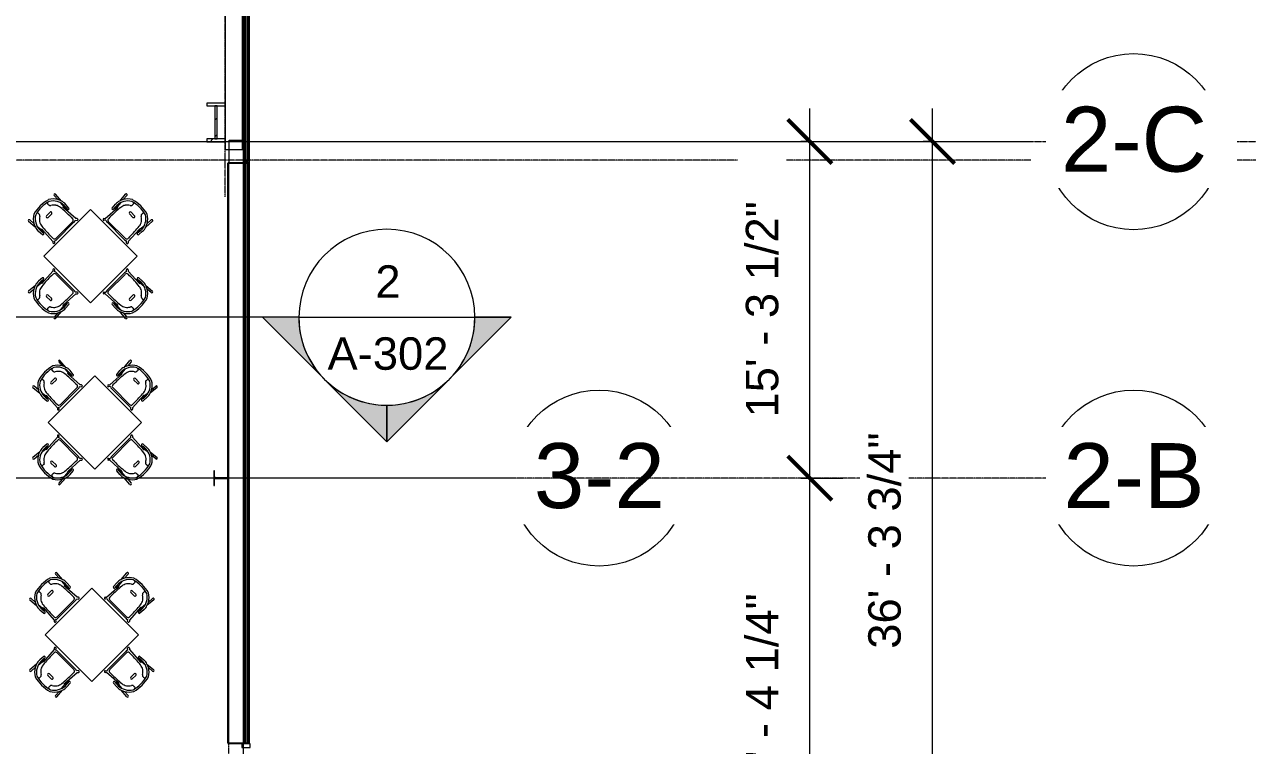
# Model space of a CAD drawing. Header units: inches. Extents: x 21341 to 27231, y -23509 to -20035.
# Drawn here: x 26162 to 26829, y -22689 to -22296 of the extents above; entities that cross this region are included whole.
import ezdxf

# ---------------------------------------------------------------- set-up
doc = ezdxf.new("R2010")
doc.units = ezdxf.units.IN
doc.header["$MEASUREMENT"] = 0
doc.linetypes.add('Grid Line 1_2_', pattern=[0.875, 0.5, -0.125, 0.125, -0.125])
for name, color, linetype, lineweight in [('A-ANNO-DIMS', 211, 'Continuous', 9), ('A-ANNO-DIMS-192', 211, 'Continuous', 9), ('A-GLAZ-CWMG', 51, 'Continuous', 9), ('A-WALL', 113, 'Continuous', 9), ('A-WALL-PATT', 111, 'Continuous', 25), ('C-BLDG-PADS', 91, 'Continuous', 9), ('C-TOPO', 7, 'Continuous', 9), ('G-ANNO-SYMB', 111, 'Continuous', 9), ('I-FURN', 30, 'Continuous', 9), ('L-SITE-WALL', 31, 'Continuous', 9), ('S-BEAM', 12, 'Continuous', 9), ('S-COLS', 52, 'Continuous', 9), ('S-GRID', 1, 'Continuous', 9), ('S-GRID-IDEN', 1, 'Continuous', 9)]:
    doc.layers.add(name, color=color, linetype=linetype, lineweight=lineweight)
doc.styles.add('Arial', font='arial.ttf', dxfattribs={"height": 35.407186})
doc.styles.add('Arial_1', font='arial.ttf', dxfattribs={"height": 17.703593})
doc.dimstyles.new('Linear_-_3_32__Arial_1', dxfattribs={"dimscale": 12, "dimtxt": 18, "dimasz": 2, "dimexe": 1.5, "dimexo": 1, "dimgap": 1, "dimtad": 1, "dimdec": 4, "dimrnd": 0.0625, "dimzin": 1, "dimdsep": 46, "dimlunit": 4, "dimtxsty": 'Arial_1', "dimblk1": 'OBLIQUE', "dimblk2": 'OBLIQUE', "dimsah": 1, "dimcen": 0.09, "dimdle": 1.5, "dimazin": 0, "dimtfac": 1, "dimtdec": 4, "dimtix": 1, "dimtmove": 0, "dimatfit": 3, "dimfxl": 1, "dimtvp": 1, "dimtfill": 1, "dimfrac": 2, "dimtolj": 1, "dimtzin": 0, "dimarcsym": 2})
pattern_1 = [(225, (26266.39, -22360.053), (19.00703, -19.00703), []), (225, (26266.39, -22388.853), (19.00703, -19.00703), [])]

# ---------------------------------------------------------------- blocks, each defined once
blk = doc.blocks.new('Girt_C - 8_D-1076115-First Floor Plan')
at = {"layer": 'S-BEAM'}
for p, q in [((26273.39, -22358.8), (26273.39, -22371.37)), ((26273.58, -22358.8), (26280.75, -22358.8)), ((26281.39, -22371.37), (26281.39, -22364.05))]:
    blk.add_line(p, q, dxfattribs=at)
blk = doc.blocks.new('Falcon 7700 Series Pedestal Base - 36_ Square Top x 30_ - Wheelchair Height-460525-First Floor Plan')
at = {"layer": 'I-FURN'}
for p, q in [((18, 18), (-18, 18)), ((-18, 18), (-18, -18)), ((18, -18), (18, 18)), ((-18, -18), (18, -18))]:
    blk.add_line(p, q, dxfattribs=at)
blk = doc.blocks.new('HermanMiller_Collection_Air-Chair_SideChair_Arms - Arms-457867-First Floor Plan')
at = {"layer": 'I-FURN'}
for p, q in [((-3.55, 10.02), (-8.45, 10.45)), ((-8.45, 9.45), (-5.47, 9.18)), ((-3.35, 9.02), (-0.6, 8.8)), ((2.04, 10.2), (-0.69, 10.45)), ((-0.34, 8.32), (-0.6, 8.8)), ((-0.6, 8.8), (0.38, 8.73)), ((8.79, 8.8), (-0.34, 8.32)), ((0.77, 8.78), (2.2, 9.22)), ((6.45, 7.57), (7.62, 7.57)), ((9.32, 9.33), (8.79, 8.8)), ((9.17, 7.94), (10.01, 8.64)), ((9.52, -6.69), (9.52, 6.69)), ((-3.6, 1.35), (-3.6, -1.35)), ((-2.35, -1.35), (-2.35, 1.35)), ((8.7, 6.35), (8.7, -6.35)), ((-5.47, -9.18), (-8.45, -9.45)), ((-8.45, -10.45), (-3.55, -10.02)), ((-3.35, -9.02), (-0.6, -8.8)), ((-0.69, -10.45), (2.04, -10.2)), ((-0.6, -8.8), (-0.34, -8.32)), ((0.38, -8.73), (-0.6, -8.8)), ((-0.34, -8.32), (8.79, -8.8)), ((2.2, -9.22), (0.77, -8.78)), ((6.45, -7.57), (7.62, -7.57)), ((8.79, -8.8), (9.32, -9.33)), ((10.01, -8.64), (9.17, -7.94))]:
    blk.add_line(p, q, dxfattribs=at)
for centre, radius, start, end in [((-1.51, 1.66), 8.5, 117.78509, 152.21491), ((-8.45, 9.95), 0.5, 90, 270), ((-0.65, 0.76), 8.69, 90.78928, 148.92022), ((-2.46, 4.97), 5.17, 102.20965, 125.54804), ((-0.92, 1.66), 5.55, 95.46765, 123.46257), ((-1.25, 4.41), 6.06, 84.72014, 112.31104), ((6.58, -76.67), 84.24, 90.09111, 95.46765), ((-0.51, -9.88), 19.32, 84.42218, 90.78928), ((0.44, 9.26), 0.53, 159.74052, 262.71978), ((0.45, 9.65), 0.924, 265.61152, 290.36387), ((1.81, 9.64), 0.521, 212.95553, 275.04447), ((2.06, 9.7), 0.499, 287, 91.30538), ((7.62, 6.48), 1.09, 353.24671, 90.09111), ((7.56, 6.82), 1.97, 356.10334, 34.65425), ((9.66, 8.99), 0.49, 315, 135), ((9.93, 0), 19.77, 163.47875, 196.52125), ((9.93, 0), 18.77, 163.78547, 196.21453), ((-7.66, 5.36), 2.08, 305.4968, 328.6439), ((-0.23, 0.83), 6.63, 124.50042, 148.6439), ((-2.98, 1.35), 0.625, 360, 180), ((-1.51, -1.66), 8.5, 207.78509, 242.21491), ((-0.65, -0.76), 8.69, 211.07978, 269.21072), ((-7.66, -5.36), 2.08, 31.3561, 54.5032), ((-0.23, -0.83), 6.63, 211.3561, 235.49958), ((-0.92, -1.66), 5.55, 236.53743, 264.53235), ((-2.98, -1.35), 0.625, 180, 360), ((7.62, -6.48), 1.09, 269.90889, 6.75329), ((-8.45, -9.95), 0.5, 90, 270), ((-2.46, -4.97), 5.17, 234.45196, 257.79035), ((-1.25, -4.41), 6.06, 247.68896, 275.27986), ((6.58, 76.67), 84.24, 264.53235, 269.90889), ((-0.51, 9.88), 19.32, 269.21072, 275.57782), ((0.44, -9.26), 0.53, 97.28022, 200.25948), ((0.45, -9.65), 0.924, 69.63613, 94.38848), ((1.81, -9.64), 0.521, 84.95553, 147.04447), ((2.06, -9.7), 0.499, 268.69462, 73), ((7.56, -6.82), 1.97, 325.34575, 3.89666), ((9.66, -8.99), 0.49, 225, 45)]:
    blk.add_arc(centre, radius, start, end, dxfattribs=at)
for centre, major_axis, ratio, start_param, end_param in [((-7.46, 6.92), (0.03, 3.66), 0.320235, 2.34328, 2.536765), ((-7.87, 5.38), (-0.03, 1.79), 0.298783, 2.522217, 3.153947), ((-7.46, -6.92), (-0.03, 3.66), 0.320235, 0.604828, 0.798312), ((-7.87, -5.38), (0.03, 1.79), 0.298783, 6.270831, 6.902561)]:
    blk.add_ellipse(centre, major_axis=major_axis, ratio=ratio, start_param=start_param, end_param=end_param, dxfattribs=at)
for points in [[(-6.45, 3.67), (-6.52, 3.66), (-6.67, 3.64), (-6.9, 3.62), (-7.13, 3.61), (-7.4, 3.6), (-7.65, 3.59), (-7.83, 3.59)], [(-6.45, -3.67), (-6.52, -3.66), (-6.67, -3.64), (-6.9, -3.62), (-7.13, -3.61), (-7.4, -3.6), (-7.65, -3.59), (-7.83, -3.59)]]:
    blk.add_open_spline(points, degree=3, knots=[-1, -1, -1, -1, -0.75, -0.5, -0.375, -0.25, 0, 0, 0, 0], dxfattribs=at)
blk = doc.blocks.new('HermanMiller_Collection_Air-Chair_SideChair_Arms - Arms-460524-First Floor Plan')
at = {"layer": 'I-FURN'}
for p, q in [((-8.45, 10.45), (-3.55, 10.02)), ((-5.47, 9.18), (-8.45, 9.45)), ((-3.35, 9.02), (-0.6, 8.8)), ((-0.69, 10.45), (2.04, 10.2)), ((-0.6, 8.8), (-0.34, 8.32)), ((0.38, 8.73), (-0.6, 8.8)), ((-0.34, 8.32), (8.79, 8.8)), ((2.2, 9.22), (0.77, 8.78)), ((6.45, 7.57), (7.62, 7.57)), ((8.79, 8.8), (9.32, 9.33)), ((10.01, 8.64), (9.17, 7.94)), ((9.52, 6.69), (9.52, -6.69)), ((-3.6, -1.35), (-3.6, 1.35)), ((-2.35, 1.35), (-2.35, -1.35)), ((8.7, -6.35), (8.7, 6.35)), ((-8.45, -9.45), (-5.47, -9.18)), ((-3.55, -10.02), (-8.45, -10.45)), ((-3.35, -9.02), (-0.6, -8.8)), ((2.04, -10.2), (-0.69, -10.45)), ((-0.34, -8.32), (-0.6, -8.8)), ((-0.6, -8.8), (0.38, -8.73)), ((8.79, -8.8), (-0.34, -8.32)), ((0.77, -8.78), (2.2, -9.22)), ((6.45, -7.57), (7.62, -7.57)), ((9.32, -9.33), (8.79, -8.8)), ((9.17, -7.94), (10.01, -8.64))]:
    blk.add_line(p, q, dxfattribs=at)
for centre, radius, start, end in [((-1.51, 1.66), 8.5, 117.78509, 152.21491), ((-8.45, 9.95), 0.5, 90, 270), ((-0.65, 0.76), 8.69, 90.78928, 148.92022), ((-2.46, 4.97), 5.17, 102.20965, 125.54804), ((-0.92, 1.66), 5.55, 95.46765, 123.46257), ((-1.25, 4.41), 6.06, 84.72014, 112.31104), ((6.58, -76.67), 84.24, 90.09111, 95.46765), ((-0.51, -9.88), 19.32, 84.42218, 90.78928), ((0.44, 9.26), 0.53, 159.74052, 262.71978), ((0.45, 9.65), 0.924, 265.61152, 290.36387), ((1.81, 9.64), 0.521, 212.95553, 275.04447), ((2.06, 9.7), 0.499, 287, 91.30538), ((7.62, 6.48), 1.09, 353.24671, 90.09111), ((7.56, 6.82), 1.97, 356.10334, 34.65425), ((9.66, 8.99), 0.49, 315, 135), ((9.93, 0), 19.77, 163.47875, 196.52125), ((9.93, 0), 18.77, 163.78547, 196.21453), ((-7.66, 5.36), 2.08, 305.4968, 328.6439), ((-0.23, 0.83), 6.63, 124.50042, 148.6439), ((-2.98, 1.35), 0.625, 0, 180), ((-1.51, -1.66), 8.5, 207.78509, 242.21491), ((-0.65, -0.76), 8.69, 211.07978, 269.21072), ((-7.66, -5.36), 2.08, 31.3561, 54.5032), ((-0.23, -0.83), 6.63, 211.3561, 235.49958), ((-0.92, -1.66), 5.55, 236.53743, 264.53235), ((-2.98, -1.35), 0.625, 180, 0), ((7.62, -6.48), 1.09, 269.90889, 6.75329), ((-8.45, -9.95), 0.5, 90, 270), ((-2.46, -4.97), 5.17, 234.45196, 257.79035), ((-1.25, -4.41), 6.06, 247.68896, 275.27986), ((6.58, 76.67), 84.24, 264.53235, 269.90889), ((-0.51, 9.88), 19.32, 269.21072, 275.57782), ((0.44, -9.26), 0.53, 97.28022, 200.25948), ((0.45, -9.65), 0.924, 69.63613, 94.38848), ((1.81, -9.64), 0.521, 84.95553, 147.04447), ((2.06, -9.7), 0.499, 268.69462, 73), ((7.56, -6.82), 1.97, 325.34575, 3.89666), ((9.66, -8.99), 0.49, 225, 45)]:
    blk.add_arc(centre, radius, start, end, dxfattribs=at)
for centre, major_axis, ratio, start_param, end_param in [((-7.46, 6.92), (0.03, 3.66), 0.320235, 2.34328, 2.536765), ((-7.87, 5.38), (-0.03, 1.79), 0.298783, 2.522217, 3.153947), ((-7.46, -6.92), (-0.03, 3.66), 0.320235, 0.604828, 0.798312), ((-7.87, -5.38), (0.03, 1.79), 0.298783, 6.270831, 6.902561)]:
    blk.add_ellipse(centre, major_axis=major_axis, ratio=ratio, start_param=start_param, end_param=end_param, dxfattribs=at)
for points in [[(-6.45, 3.67), (-6.52, 3.66), (-6.67, 3.64), (-6.9, 3.62), (-7.13, 3.61), (-7.4, 3.6), (-7.65, 3.59), (-7.83, 3.59)], [(-6.45, -3.67), (-6.52, -3.66), (-6.67, -3.64), (-6.9, -3.62), (-7.13, -3.61), (-7.4, -3.6), (-7.65, -3.59), (-7.83, -3.59)]]:
    blk.add_open_spline(points, degree=3, knots=[-1, -1, -1, -1, -0.75, -0.5, -0.375, -0.25, 0, 0, 0, 0], dxfattribs=at)
blk = doc.blocks.new('Rectangular Mullion - Rectangular Mullion 1-827439-First Floor Plan')
at = {"layer": 'A-GLAZ-CWMG', "lineweight": 13}
for p, q in [((0, 3), (-2, 3)), ((-2, 3), (-2, -1.5)), ((0, -1.5), (0, 3)), ((-2, -1.5), (0, -1.5))]:
    blk.add_line(p, q, dxfattribs=at)
blk = doc.blocks.new('Girt_Z - 10_D-1078090-First Floor Plan')
at = {"layer": 'S-BEAM'}
for p, q in [((26271.39, -22220.43), (26271.39, -22364.05)), ((26280.75, -22364.05), (26280.75, -22220.43)), ((26280.82, -22364.05), (26280.82, -22220.43)), ((26281.39, -22364.05), (26281.39, -22220.43)), ((26271.58, -22364.05), (26271.39, -22364.05)), ((26280.75, -22364.05), (26271.58, -22364.05)), ((26280.82, -22364.05), (26280.75, -22364.05)), ((26281.39, -22364.05), (26280.82, -22364.05))]:
    blk.add_line(p, q, dxfattribs=at)
blk = doc.blocks.new('Rectangular Mullion - Profile_Polycarbonate_Upper and left-1075931-First Floor Plan')
at = {"layer": 'A-GLAZ-CWMG', "lineweight": 13}
for p, q in [((-3.622, 1.141125), (0, 1.141125)), ((-3.622, 0.787125), (-3.622, 1.141125)), ((-3.372, 0.787125), (-3.622, 0.787125)), ((-0.0625, 1.078625), (-3.5595, 1.078625)), ((-3.5595, 1.078625), (-3.5595, 0.849625)), ((-3.5595, 0.849625), (-3.372, 0.849625)), ((-3.372, 0.849625), (-3.372, 0.787125)), ((-0.0625, -0.922375), (-0.0625, 1.078625)), ((0, 1.141125), (0, -0.984875)), ((-2.834, -0.984875), (-2.834, -0.859875)), ((-2.834, -0.859875), (-2.7715, -0.859875)), ((0, -0.984875), (-2.834, -0.984875)), ((-2.7715, -0.859875), (-2.7715, -0.922375)), ((-2.7715, -0.922375), (-0.0625, -0.922375))]:
    blk.add_line(p, q, dxfattribs=at)
blk = doc.blocks.new('columns and girder2 - one-V41-First Floor Plan')
at = {"layer": 'S-BEAM'}
h = blk.add_hatch(dxfattribs=at)
h.set_pattern_fill('FP_31', color=256, style=0, pattern_type=2)
h.set_pattern_definition(pattern_1)
h.paths.add_polyline_path([(5, -0.5), (-5, -0.5), (-5, -2), (5, -2)], flags=0)
h.paths.add_polyline_path([(-5, -20), (-5, -21.5), (5, -21.5), (5, -20)], flags=0)
h.paths.add_polyline_path([(5, -1204.75), (-4.25, -1204.75), (-4.25, -1206.25), (5, -1206.25)], flags=0)
h.paths.add_polyline_path([(-4.25, -1224.25), (-4.25, -1225), (5, -1225), (5, -1224.25), (-3.5, -1224.25)], flags=0)
h = blk.add_hatch(dxfattribs=at)
h.set_pattern_fill('FP_31', color=256, style=0, pattern_type=2)
h.set_pattern_definition(pattern_1)
h.paths.add_polyline_path([(-0.63, -2), (-0.63, -20), (0.62, -20), (0.62, -2)], flags=0)
h.paths.add_polyline_path([(0.62, -1206.25), (-0.63, -1206.25), (-0.63, -1224.25), (0.62, -1224.25), (0.62, -1224.01)], flags=0)
at = {"layer": 'S-BEAM', "lineweight": 15}
for p, q in [((5, -0.5), (-5, -0.5)), ((-5, -2), (5, -2)), ((0.62, -2), (-0.63, -2)), ((-0.63, -2), (-0.63, -20)), ((0.62, -20), (0.62, -2)), ((5, -2), (5, -0.5)), ((5, -20), (-5, -20)), ((-0.63, -20), (0.62, -20)), ((5, -21.5), (5, -20)), ((-5, -21.5), (5, -21.5))]:
    blk.add_line(p, q, dxfattribs=at)
blk = doc.blocks.new('Section - Section Head - Filled-1526-First Floor Plan')
at = {"layer": 'G-ANNO-SYMB'}
h = blk.add_hatch(color=256, dxfattribs=at)
edge = h.paths.add_edge_path(flags=0)
edge.add_line((-0.4268, 0.1768), (-0.25, 0.3536))
edge.add_line((-0.25, 0.3536), (-0.25, 0.25))
edge.add_arc((-0.25, 0), 0.25, 90, 135)
h = blk.add_hatch(color=256, dxfattribs=at)
edge = h.paths.add_edge_path(flags=0)
edge.add_arc((-0.25, 0), 0.25, 45, 90)
edge.add_line((-0.25, 0.25), (-0.25, 0.3536))
edge.add_line((-0.25, 0.3536), (-0.0732, 0.1768))
h = blk.add_hatch(color=256, dxfattribs=at)
edge = h.paths.add_edge_path(flags=0)
edge.add_arc((-0.25, 0), 0.2503, 137.9216, 180)
edge.add_line((-0.5003, 0), (-0.6036, 0))
edge.add_line((-0.6036, 0), (-0.4358, 0.1678))
h = blk.add_hatch(color=256, dxfattribs=at)
edge = h.paths.add_edge_path(flags=0)
edge.add_line((-0.0642, 0.1678), (0.1036, 0))
edge.add_line((0.1036, 0), (0.0003, 0))
edge.add_arc((-0.25, 0), 0.2503, 0, 42.0784)
for p, q in [((-0.25, 0.3536), (-0.6036, 0)), ((-0.25, 0.3536), (-0.4268, 0.1768)), ((-0.25, 0.3536), (0.1036, 0)), ((-0.25, 0.25), (-0.25, 0.3536)), ((-0.0732, 0.1768), (-0.25, 0.3536)), ((-0.25, 0.3536), (-0.25, 0.25)), ((-0.4358, 0.1678), (-0.6036, 0)), ((0.1036, 0), (-0.0642, 0.1678)), ((-0.6036, 0), (-0.5003, 0)), ((0.0003, 0), (0.1036, 0)), ((-0.5, 0), (-0.6036, 0)), ((0, 0), (0.1036, 0))]:
    blk.add_line(p, q, dxfattribs=at)
for radius, start, end in [(0.25, 360, 180), (0.25, 90, 135), (0.25, 45, 90), (0.2503, 137.9216, 180), (0.2503, 0, 42.0784), (0.25, 180, 360)]:
    blk.add_arc((-0.25, 0), radius, start, end, dxfattribs=at)
blk = doc.blocks.new('Grid - Grid Head - Circle-14747-First Floor Plan')
at = {"layer": 'S-GRID-IDEN'}
blk.add_circle((0, 0), 0.25, dxfattribs=at)
blk = doc.blocks.new('DIMBLOCK34-First Floor Plan')
at = {"layer": 'A-ANNO-DIMS-192', "lineweight": 50}
for p, q in [((26590.43, -22543.05), (26578.43, -22531.05)), ((26590.43, -22543.05), (26602.43, -22555.05)), ((26590.43, -22787.3), (26578.43, -22775.3)), ((26590.43, -22787.3), (26602.43, -22799.3))]:
    blk.add_line(p, q, dxfattribs=at)
at = {"layer": 'A-ANNO-DIMS-192'}
for p, q in [((26585.46, -22543.05), (26608.43, -22543.05)), ((26590.43, -22543.05), (26585.46, -22543.05)), ((26590.43, -22787.3), (26590.43, -22543.05)), ((26585.46, -22787.3), (26608.43, -22787.3)), ((26590.43, -22787.3), (26585.46, -22787.3))]:
    blk.add_line(p, q, dxfattribs=at)
at = {"layer": 'A-ANNO-DIMS-192', "color": 0, "insert": (26555.46, -22723.89), "char_height": 17.7036, "width": 140.8985, "attachment_point": 1, "rotation": 90, "line_spacing_factor": 0.938532, "style": 'Arial_1', "bg_fill": 3, "box_fill_scale": 1.25, "bg_fill_color": 0, "bg_fill_transparency": 0}
blk.add_mtext('20\' - 4 1/4"', dxfattribs=at)
blk = doc.blocks.new('_Oblique')
at = {"color": 0, "linetype": 'ByBlock', "lineweight": -2}
blk.add_line((-0.5, -0.5), (0.5, 0.5), dxfattribs=at)
blk = doc.blocks.new('DIMBLOCK35-First Floor Plan')
at = {"layer": 'A-ANNO-DIMS-192'}
for p, q in [((26590.43, -22543.05), (26590.43, -22341.55)), ((26585.46, -22359.55), (26608.43, -22359.55)), ((26590.43, -22359.55), (26585.46, -22359.55)), ((26585.46, -22543.05), (26608.43, -22543.05)), ((26590.43, -22543.05), (26585.46, -22543.05))]:
    blk.add_line(p, q, dxfattribs=at)
at = {"layer": 'A-ANNO-DIMS-192', "lineweight": 50}
for p, q in [((26590.43, -22359.55), (26578.43, -22347.55)), ((26590.43, -22359.55), (26602.43, -22371.55)), ((26590.43, -22543.05), (26578.43, -22531.05)), ((26590.43, -22543.05), (26602.43, -22555.05))]:
    blk.add_line(p, q, dxfattribs=at)
at = {"layer": 'A-ANNO-DIMS-192', "color": 0, "insert": (26555.46, -22510.01), "char_height": 17.7036, "width": 140.8985, "attachment_point": 1, "rotation": 90, "line_spacing_factor": 0.938532, "style": 'Arial_1', "bg_fill": 3, "box_fill_scale": 1.25, "bg_fill_color": 0, "bg_fill_transparency": 0}
blk.add_mtext('15\' - 3 1/2"', dxfattribs=at)
blk = doc.blocks.new('DIMBLOCK69-First Floor Plan')
at = {"layer": 'A-ANNO-DIMS-192'}
for p, q in [((26657.23, -22813.3), (26657.23, -22341.55)), ((26652.26, -22359.55), (26675.23, -22359.55)), ((26657.23, -22359.55), (26652.26, -22359.55)), ((26635.06, -22795.3), (26675.23, -22795.3)), ((26657.23, -22795.3), (26635.06, -22795.3))]:
    blk.add_line(p, q, dxfattribs=at)
at = {"layer": 'A-ANNO-DIMS-192', "lineweight": 50}
for p, q in [((26657.23, -22359.55), (26645.23, -22347.55)), ((26657.23, -22359.55), (26669.23, -22371.55)), ((26657.23, -22795.3), (26645.23, -22783.3)), ((26657.23, -22795.3), (26669.23, -22807.3))]:
    blk.add_line(p, q, dxfattribs=at)
at = {"layer": 'A-ANNO-DIMS-192', "color": 0, "insert": (26622.26, -22636.14), "char_height": 17.7036, "width": 140.8985, "attachment_point": 1, "rotation": 90, "line_spacing_factor": 0.938532, "style": 'Arial_1', "bg_fill": 3, "box_fill_scale": 1.25, "bg_fill_color": 0, "bg_fill_transparency": 0}
blk.add_mtext('36\' - 3 3/4"', dxfattribs=at)

msp = doc.modelspace()

# ---------------------------------------------------------------- hatches: boundary and pattern name
at = {"layer": 'A-WALL-PATT', "lineweight": 9}
h = msp.add_hatch(dxfattribs=at)
h.set_pattern_fill('FP_15', color=256, style=0, pattern_type=2)
h.set_pattern_definition([(0, (0, 0), (0, 24), []), (90, (0, 0), (-24, 1e-15), [])])
h.paths.add_polyline_path([(26282.14023, -22687.67781), (26282.89023, -22687.67781), (26282.89023, -22371.36531), (26282.14023, -22371.36531), (26282.14023, -22646.65888)], flags=0)
at = {"layer": 'S-COLS'}
h = msp.add_hatch(dxfattribs=at)
h.set_pattern_fill('FP_11', color=256, style=0, pattern_type=2)
h.set_pattern_definition([(45, (0, 0), (-19.00703, 19.00703), []), (45, (0, 28.8), (-19.00703, 19.00703), [])])
h.paths.add_polyline_path([(26272.95663, -22547.05281), (26273.39023, -22547.05281), (26273.39023, -22539.05281), (26272.95663, -22539.05281), (26272.95663, -22542.21687), (26272.75412, -22542.70577), (26272.26523, -22542.90828), (26266.26523, -22542.90828), (26265.77633, -22542.70577), (26265.57382, -22542.21687), (26265.57382, -22539.05281), (26265.14023, -22539.05281), (26265.14023, -22547.05281), (26265.57382, -22547.05281), (26265.57382, -22543.88875), (26265.77633, -22543.39985), (26266.26523, -22543.19734), (26272.26523, -22543.19734), (26272.75412, -22543.39985), (26272.95663, -22543.88875)], flags=0)

# ---------------------------------------------------------------- linework, layer by layer
at = {"layer": 'A-WALL', "lineweight": 25}
for p, q in [((26281.99395, -22220.49031), (26281.99395, -22370.37579)), ((26283.56875, -22370.37579), (26283.56875, -22220.49031)), ((26281.99395, -22370.37579), (26283.56875, -22370.37579))]:
    msp.add_line(p, q, dxfattribs=at)
at = {"layer": 'A-WALL'}
for p, q in [((26273.39023, -22687.67781), (26273.39023, -22371.36531)), ((26281.39023, -22687.67781), (26281.39023, -22371.36531)), ((26282.14023, -22687.67781), (26282.14023, -22371.36531)), ((26282.89023, -22687.67781), (26282.89023, -22371.36531)), ((26283.76523, -22687.67781), (26283.76523, -22371.36531))]:
    msp.add_line(p, q, dxfattribs=at)
at = {"layer": 'C-BLDG-PADS'}
msp.add_line((26284.39023, -22687.92781), (26284.39023, -21121.30281), dxfattribs=at)
at = {"layer": 'C-TOPO'}
msp.add_line((26284.3916, -21121.30225), (26284.3916, -22687.92781), dxfattribs=at)
at = {"layer": 'G-ANNO-SYMB'}
for q in [(21995.34356, -22455.32929), (26407.57087, -22455.32929)]:
    msp.add_line((26311.57087, -22455.32929), q, dxfattribs=at)
at = {"layer": 'L-SITE-WALL', "lineweight": 25}
for p, q in [((26272.76523, -22371.36531), (26272.76523, -22687.67781)), ((26284.01523, -22371.36531), (26272.76523, -22371.36531)), ((26284.01523, -22687.67781), (26284.01523, -22371.36531)), ((26272.76523, -22687.67781), (26284.01523, -22687.67781))]:
    msp.add_line(p, q, dxfattribs=at)
at = {"layer": 'S-COLS', "lineweight": 15}
for p, q in [((26265.57382, -22539.05281), (26265.14023, -22539.05281)), ((26265.14023, -22539.05281), (26265.14023, -22547.05281)), ((26265.57382, -22542.21687), (26265.57382, -22539.05281)), ((26265.57382, -22547.05281), (26265.57382, -22543.88875)), ((26272.26523, -22542.90828), (26266.26523, -22542.90828)), ((26266.26523, -22543.19734), (26272.26523, -22543.19734)), ((26273.39023, -22539.05281), (26272.95663, -22539.05281)), ((26272.95663, -22539.05281), (26272.95663, -22542.21687)), ((26272.95663, -22543.88875), (26272.95663, -22547.05281)), ((26273.39023, -22547.05281), (26273.39023, -22539.05281)), ((26265.14023, -22547.05281), (26265.57382, -22547.05281)), ((26272.95663, -22547.05281), (26273.39023, -22547.05281))]:
    msp.add_line(p, q, dxfattribs=at)
for centre, start, end in [((26266.26523, -22542.21687), 180, 270), ((26266.26523, -22543.88875), 90, 180), ((26272.26523, -22542.21687), 270, 0), ((26272.26523, -22543.88875), 0, 90)]:
    msp.add_arc(centre, 0.69141, start, end, dxfattribs=at)
at = {"layer": 'S-GRID', "linetype": 'Grid Line 1_2_'}
for p, q in [((26271.39023, -22389.5762), (26271.39023, -20550.05281)), ((26281.39023, -22999.79981), (26281.39023, -20646.05281)), ((26281.39023, -23317.24119), (26281.39023, -20998.42781)), ((27097.46684, -22359.55281), (22737.5125, -22359.55281)), ((27001.46684, -22369.55281), (22737.5125, -22369.55281)), ((26273.39023, -23413.24119), (26273.39023, -22389.5762))]:
    msp.add_line(p, q, dxfattribs=at)

# ---------------------------------------------------------------- block references
at = {"layer": 'A-GLAZ-CWMG', "extrusion": (0, 0, -1), "rotation": 269.9999999999958}
msp.add_blockref('Rectangular Mullion - Profile_Polycarbonate_Upper and left-1075931-First Floor Plan', (-26282.78135, -22370.43829), dxfattribs=at)
at = {"layer": 'A-GLAZ-CWMG', "rotation": 89.99999999999997}
msp.add_blockref('Rectangular Mullion - Rectangular Mullion 1-827439-First Floor Plan', (26283.51523, -22687.92781), dxfattribs=at)
at = {"layer": 'G-ANNO-SYMB', "xscale": 191.9999999999999, "yscale": 191.9999999999999, "zscale": 191.9999999999999, "rotation": 180}
msp.add_blockref('Section - Section Head - Filled-1526-First Floor Plan', (26311.57087, -22455.32929), dxfattribs=at)
at = {"layer": 'I-FURN'}
for name, p, rotation in [('HermanMiller_Collection_Air-Chair_SideChair_Arms - Arms-457867-First Floor Plan', (26177.38222, -22401.54671), 314.9999999999997), ('HermanMiller_Collection_Air-Chair_SideChair_Arms - Arms-460524-First Floor Plan', (26218.39442, -22401.54671), 224.9999999999995), ('Falcon 7700 Series Pedestal Base - 36_ Square Top x 30_ - Wheelchair Height-460525-First Floor Plan', (26197.88832, -22422.05281), 314.9999999999997), ('HermanMiller_Collection_Air-Chair_SideChair_Arms - Arms-457867-First Floor Plan', (26177.38222, -22442.55891), 44.99999999999943), ('HermanMiller_Collection_Air-Chair_SideChair_Arms - Arms-460524-First Floor Plan', (26218.39442, -22442.55891), 134.9999999999997), ('HermanMiller_Collection_Air-Chair_SideChair_Arms - Arms-457867-First Floor Plan', (26179.79109, -22492.23833), 314.9999999999997), ('HermanMiller_Collection_Air-Chair_SideChair_Arms - Arms-460524-First Floor Plan', (26220.80328, -22492.23833), 224.9999999999995), ('Falcon 7700 Series Pedestal Base - 36_ Square Top x 30_ - Wheelchair Height-460525-First Floor Plan', (26200.29719, -22512.74443), 314.9999999999997), ('HermanMiller_Collection_Air-Chair_SideChair_Arms - Arms-457867-First Floor Plan', (26179.79109, -22533.25052), 44.99999999999943), ('HermanMiller_Collection_Air-Chair_SideChair_Arms - Arms-460524-First Floor Plan', (26220.80328, -22533.25052), 134.9999999999997), ('HermanMiller_Collection_Air-Chair_SideChair_Arms - Arms-457867-First Floor Plan', (26178.07916, -22608.04671), 314.9999999999997), ('HermanMiller_Collection_Air-Chair_SideChair_Arms - Arms-460524-First Floor Plan', (26219.09135, -22608.04671), 224.9999999999995), ('Falcon 7700 Series Pedestal Base - 36_ Square Top x 30_ - Wheelchair Height-460525-First Floor Plan', (26198.58526, -22628.55281), 314.9999999999997), ('HermanMiller_Collection_Air-Chair_SideChair_Arms - Arms-457867-First Floor Plan', (26178.07916, -22649.05891), 44.99999999999943), ('HermanMiller_Collection_Air-Chair_SideChair_Arms - Arms-460524-First Floor Plan', (26219.09135, -22649.05891), 134.9999999999997)]:
    msp.add_blockref(name, p, dxfattribs=dict(at, rotation=rotation))
at = {"layer": 'S-BEAM', "rotation": 180}
msp.add_blockref('columns and girder2 - one-V41-First Floor Plan', (26266.39023, -22360.05281), dxfattribs=at)
at = {"layer": 'S-BEAM'}
for name in ['Girt_Z - 10_D-1078090-First Floor Plan', 'Girt_C - 8_D-1076115-First Floor Plan']:
    msp.add_blockref(name, (0, 0), dxfattribs=at)
at = {"layer": 'S-GRID-IDEN', "xscale": 191.9999999999999, "yscale": 191.9999999999999, "zscale": 191.9999999999999}
for p, rotation in [((26767.06441, -22359.55281), 89.9999999999998), ((26475.34156, -22543.05281), 89.99999999999984), ((26767.06441, -22543.05281), 89.9999999999998)]:
    msp.add_blockref('Grid - Grid Head - Circle-14747-First Floor Plan', p, dxfattribs=dict(at, rotation=rotation))

# ---------------------------------------------------------------- texts
at = {"layer": 'G-ANNO-SYMB', "attachment_point": 2, "line_spacing_factor": 0.938532, "style": 'Arial_1'}
for s, insert, char_height, width in [('2', (26360.18561, -22426.99104), 17.70359, 16.416), ('A-302', (26360.18561, -22466.26353), 17.703593, 78.624)]:
    msp.add_mtext(s, dxfattribs=dict(at, insert=insert, char_height=char_height, width=width))

# ---------------------------------------------------------------- next in the draw order: texts
at = {"layer": 'S-GRID-IDEN', "char_height": 35.407186, "attachment_point": 2, "line_spacing_factor": 0.938532, "style": 'Arial', "bg_fill": 3, "box_fill_scale": 1.25, "bg_fill_color": 0, "bg_fill_transparency": 0}
for s, insert, width in [('2-C', (26767.2594, -22340.49331), 94.608), ('3-2', (26475.53654, -22523.99331), 85.104), ('2-B', (26767.2594, -22523.99331), 91.584)]:
    msp.add_mtext(s, dxfattribs=dict(at, insert=insert, width=width))

# ---------------------------------------------------------------- next in the draw order: linework, layer by layer
at = {"layer": 'S-GRID', "linetype": 'Grid Line 1_2_'}
for p, q in [((26427.34156, -22543.05281), (21471.35909, -22543.05281)), ((26719.06441, -22543.05281), (21790.20666, -22543.05281))]:
    msp.add_line(p, q, dxfattribs=at)

# ---------------------------------------------------------------- next in the draw order: dimensions: what is measured, and where the dimension line sits
at = {"layer": 'A-ANNO-DIMS'}
dim = msp.add_linear_dim(base=(26590.42804, -22543.05281), p1=(26573.45748, -22787.30281), p2=(26573.45748, -22543.05281), angle=90, dimstyle='Linear_-_3_32__Arial_1', override={"dimpost": '<>', "dimfxl": 244.25}, dxfattribs=at)
dim.commit()
dim.dimension.update_dxf_attribs({"geometry": 'DIMBLOCK34-First Floor Plan', "text_midpoint": (26569.27434, -22665.17781)})

# ---------------------------------------------------------------- next in the draw order: dimensions: what is measured, and where the dimension line sits
dim = msp.add_linear_dim(base=(26590.42804, -22359.55281), p1=(26573.45748, -22543.05281), p2=(26573.45748, -22359.55281), angle=90, dimstyle='Linear_-_3_32__Arial_1', override={"dimpost": '<>', "dimfxl": 183.5}, dxfattribs=at)
dim.commit()
dim.dimension.update_dxf_attribs({"geometry": 'DIMBLOCK35-First Floor Plan', "text_midpoint": (26569.2683, -22451.30281)})

# ---------------------------------------------------------------- next in the draw order: linework, layer by layer
at = {"layer": 'S-GRID', "linetype": 'Grid Line 1_2_'}
msp.add_line((26719.06441, -22359.55281), (22653.5125, -22359.55281), dxfattribs=at)

# ---------------------------------------------------------------- next in the draw order: dimensions: what is measured, and where the dimension line sits
at = {"layer": 'A-ANNO-DIMS'}
dim = msp.add_linear_dim(base=(26657.22619, -22359.55281), p1=(26623.06441, -22795.30281), p2=(26640.25563, -22359.55281), angle=90, dimstyle='Linear_-_3_32__Arial_1', override={"dimpost": '<>', "dimfxl": 436.088982}, dxfattribs=at)
dim.commit()
dim.dimension.update_dxf_attribs({"geometry": 'DIMBLOCK69-First Floor Plan', "text_midpoint": (26636.06645, -22577.42781)})

doc.saveas('drawing.dxf')
